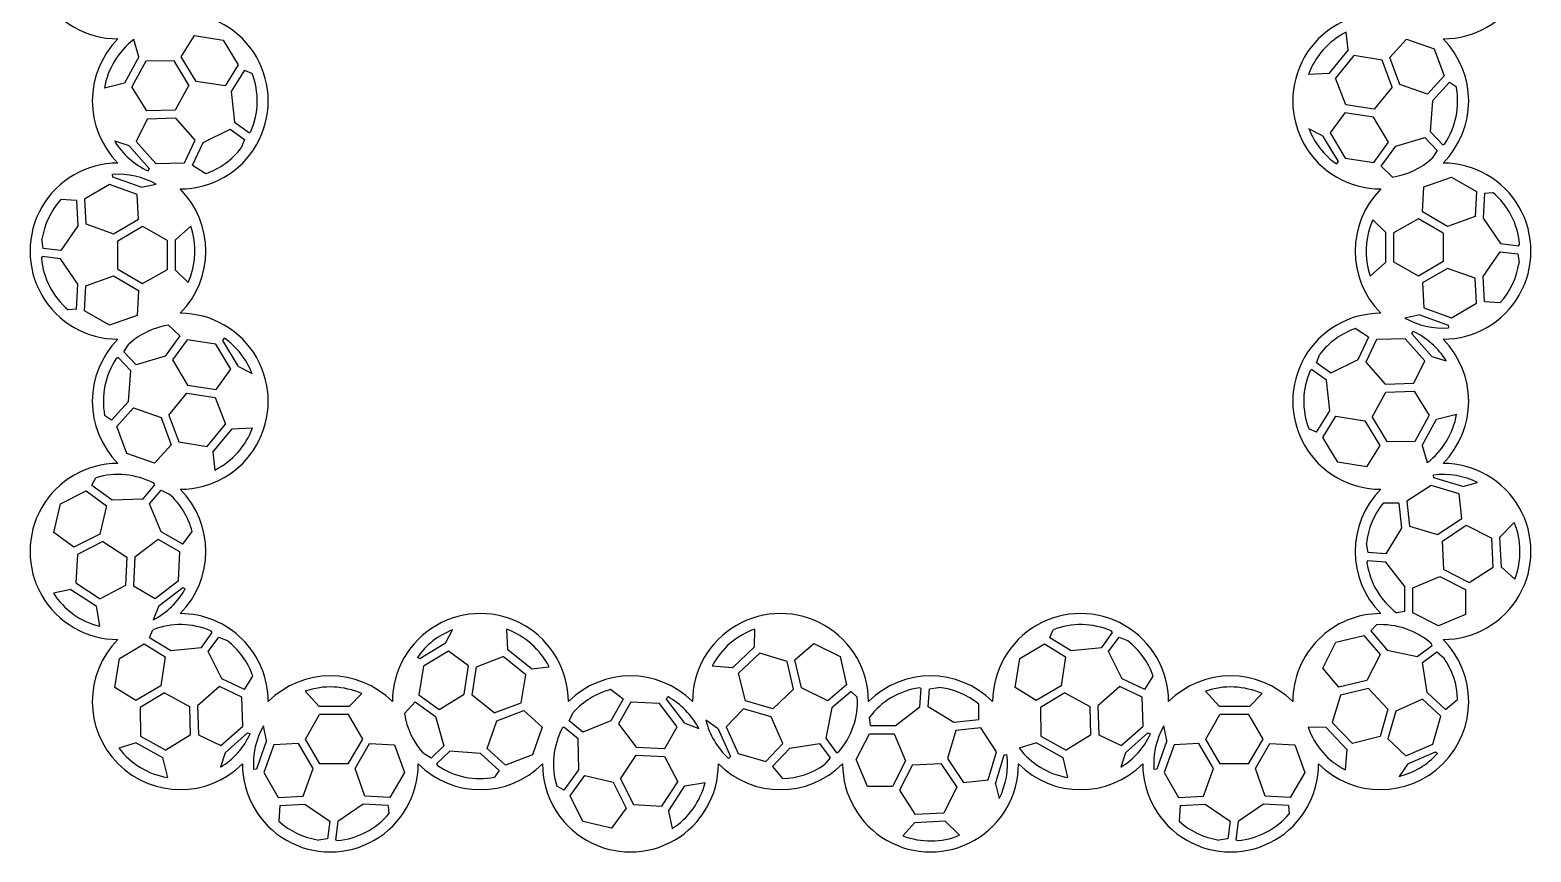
# Model space of a CAD drawing. Extents: x 500 to 1061, y -54 to 210.
# Drawn here: x 500.2 to 758.4, y -52.1 to 89.2 of the extents above; entities that cross this region are included whole.
import ezdxf

# ---------------------------------------------------------------- set-up
doc = ezdxf.new("R2010")
doc.units = 0
doc.layers.get('0').update_dxf_attribs({"linetype": 'CONTINUOUS'})

msp = doc.modelspace()

# ---------------------------------------------------------------- linework, layer by layer
at = {"linetype": 'CONTINUOUS'}
for p, q in [((526.197133, 84.58504), (528.453943, 88.22213)), ((528.453943, 88.22213), (533.429372, 87.440593)), ((726.910569, 85.734402), (726.566156, 88.782252)), ((518.913813, 84.57836), (518.026099, 87.51434)), ((533.429372, 87.440593), (535.979507, 83.182728)), ((726.910569, 85.734402), (723.627305, 81.695785)), ((734.075992, 84.429213), (736.950954, 87.600366)), ((736.950954, 87.600366), (741.704264, 85.935511)), ((741.704264, 85.935511), (743.445836, 81.287982)), ((518.913813, 84.57836), (516.411612, 80.014454)), ((520.082885, 83.808957), (517.681064, 79.42814)), ((524.988784, 83.887599), (520.082885, 83.808957)), ((527.512737, 79.673449), (524.988784, 83.887599)), ((528.747268, 80.327175), (526.197133, 84.58504)), ((535.979507, 83.182728), (533.722697, 79.545638)), ((727.921952, 84.767026), (724.770401, 80.890424)), ((732.76179, 83.960807), (727.921952, 84.767026)), ((734.485482, 79.360993), (732.76179, 83.960807)), ((735.817565, 79.781684), (734.075992, 84.429213)), ((533.722697, 79.545638), (528.747268, 80.327175)), ((537.067453, 82.290245), (534.78985, 78.619644)), ((537.067453, 82.290245), (538.385182, 81.699135)), ((723.627305, 81.695785), (720.100085, 81.507653)), ((726.547716, 76.317113), (724.770401, 80.890424)), ((743.445836, 81.287982), (740.570875, 78.11683)), ((744.355252, 80.214149), (741.453801, 77.013779)), ((744.355252, 80.214149), (745.544971, 79.395376)), ((516.411612, 80.014454), (512.975954, 79.194129)), ((520.25299, 75.249716), (517.681064, 79.42814)), ((527.512737, 79.673449), (525.163211, 75.388016)), ((534.78985, 78.619644), (535.337514, 73.342384)), ((734.485482, 79.360993), (731.402551, 75.568798)), ((740.570875, 78.11683), (735.817565, 79.781684)), ((525.163211, 75.388016), (520.25299, 75.249716)), ((726.357476, 74.934962), (723.840049, 71.473145)), ((731.262672, 74.178885), (726.357476, 74.934962)), ((731.402551, 75.568798), (726.547716, 76.317113)), ((741.453801, 77.013779), (741.04205, 71.724179)), ((520.314792, 73.855904), (518.462021, 69.997296)), ((525.275949, 73.995638), (520.314792, 73.855904)), ((528.610477, 70.22117), (525.275949, 73.995638)), ((535.337514, 73.342384), (537.907867, 71.490207)), ((733.862873, 69.865575), (731.262672, 74.178885)), ((517.240636, 69.272831), (514.747352, 70.035812)), ((518.462021, 69.997296), (521.796549, 66.222828)), ((526.757706, 66.362562), (528.610477, 70.22117)), ((528.099009, 65.933173), (529.965056, 69.819428)), ((529.965056, 69.819428), (534.610846, 72.146566)), ((534.610846, 72.146566), (537.09278, 70.358104)), ((537.09278, 70.358104), (536.512673, 68.894027)), ((537.907867, 71.490207), (538.17232, 71.713056)), ((722.508157, 70.980504), (720.193062, 72.18006)), ((722.508157, 70.980504), (725.187659, 66.535648)), ((723.840049, 71.473145), (726.44025, 67.159835)), ((731.345446, 66.403757), (733.862873, 69.865575)), ((735.122946, 69.226437), (740.111894, 70.678792)), ((740.111894, 70.678792), (742.231132, 68.472568)), ((741.04205, 71.724179), (743.236787, 69.439358)), ((517.240636, 69.272831), (520.67686, 65.38325)), ((726.44025, 67.159835), (731.345446, 66.403757)), ((732.587481, 65.739815), (735.122946, 69.226437)), ((742.231132, 68.472568), (741.396824, 67.136913)), ((743.236787, 69.439358), (743.537051, 69.610933)), ((520.67686, 65.38325), (520.491164, 64.942702)), ((521.796549, 66.222828), (526.757706, 66.362562)), ((528.099009, 65.933173), (530.391864, 64.472635)), ((725.187659, 66.535648), (724.925655, 66.135749)), ((732.587481, 65.739815), (734.579792, 63.890207)), ((513.847178, 62.60716), (509.564115, 60.099576)), ((518.585653, 60.900541), (513.847178, 62.60716)), ((514.425365, 63.881638), (514.376403, 64.357209)), ((519.308353, 62.122971), (514.425365, 63.881638)), ((519.308353, 62.122971), (521.861413, 62.65258)), ((739.740831, 57.916715), (739.97122, 62.190885)), ((739.97122, 62.190885), (744.709695, 63.897504)), ((744.709695, 63.897504), (748.992758, 61.38992)), ((508.181553, 59.831264), (505.468893, 60.009671)), ((508.181553, 59.831264), (508.413594, 55.526468)), ((509.564115, 60.099576), (509.794505, 55.825406)), ((518.816042, 56.62637), (518.585653, 60.900541)), ((748.992758, 61.38992), (748.762368, 57.11575)), ((750.375792, 61.130363), (750.143279, 56.816812)), ((750.375792, 61.130363), (751.815429, 61.245536)), ((744.023893, 55.409131), (739.740831, 57.916715)), ((748.762368, 57.11575), (744.023893, 55.409131)), ((750.143279, 56.816812), (753.160525, 52.452682)), ((508.413594, 55.526468), (505.458648, 51.252449)), ((509.794505, 55.825406), (514.53298, 54.118787)), ((514.53298, 54.118787), (518.816042, 56.62637)), ((515.301215, 52.952064), (519.540304, 55.433903)), ((519.540304, 55.433903), (523.804283, 53.006454)), ((525.199283, 53.102623), (527.817505, 55.473611)), ((733.35759, 54.40943), (731.167729, 56.557108)), ((733.35759, 54.40943), (733.35759, 49.204601)), ((739.016569, 56.724248), (734.75259, 54.296799)), ((734.75259, 54.296799), (734.75259, 49.300769)), ((743.255658, 54.242409), (739.016569, 56.724248)), ((743.255658, 54.242409), (743.255658, 49.355159)), ((502.422544, 51.6275), (502.227368, 53.190174)), ((515.301215, 48.064815), (515.301215, 52.952064)), ((523.804283, 48.010425), (523.804283, 53.006454)), ((525.199283, 47.897794), (525.199283, 53.102623)), ((753.160525, 52.452682), (756.304792, 52.06427)), ((756.304792, 52.06427), (756.429546, 52.386811)), ((502.252081, 50.242954), (502.127327, 49.920412)), ((505.396348, 49.854542), (502.252081, 50.242954)), ((505.458648, 51.252449), (502.422544, 51.6275)), ((508.413594, 45.490411), (505.396348, 49.854542)), ((733.35759, 49.204601), (730.739368, 46.833612)), ((739.016569, 46.87332), (734.75259, 49.300769)), ((743.255658, 49.355159), (739.016569, 46.87332)), ((750.143279, 46.780756), (753.098225, 51.054775)), ((753.098225, 51.054775), (756.134329, 50.679724)), ((756.134329, 50.679724), (756.329505, 49.117049)), ((509.794505, 45.191474), (514.53298, 46.898093)), ((514.53298, 46.898093), (518.816042, 44.390509)), ((515.301215, 48.064815), (519.540304, 45.582976)), ((519.540304, 45.582976), (523.804283, 48.010425)), ((525.199283, 47.897794), (527.389144, 45.750116)), ((744.023893, 48.188437), (739.740831, 45.680853)), ((748.762368, 46.481818), (744.023893, 48.188437)), ((748.992758, 42.207648), (748.762368, 46.481818)), ((750.37532, 42.47596), (750.143279, 46.780756)), ((508.181081, 41.17686), (508.413594, 45.490411)), ((509.564115, 40.917303), (509.794505, 45.191474)), ((518.816042, 44.390509), (518.585653, 40.116338)), ((739.740831, 45.680853), (739.97122, 41.406683)), ((739.97122, 41.406683), (744.709695, 39.700064)), ((744.709695, 39.700064), (748.992758, 42.207648)), ((750.37532, 42.47596), (753.08798, 42.297553)), ((508.181081, 41.17686), (506.741444, 41.061688)), ((513.847178, 38.409719), (509.564115, 40.917303)), ((518.585653, 40.116338), (513.847178, 38.409719)), ((739.24852, 40.184252), (736.69546, 39.654644)), ((739.24852, 40.184252), (744.131508, 38.425585)), ((525.969392, 36.567409), (523.433927, 33.080787)), ((525.969392, 36.567409), (523.977081, 38.417017)), ((533.369214, 35.771576), (533.631218, 36.171475)), ((730.457864, 36.374051), (728.165009, 37.834589)), ((730.457864, 36.374051), (728.591817, 32.487795)), ((737.880013, 36.923974), (738.065709, 37.364522)), ((741.316237, 33.034393), (737.880013, 36.923974)), ((744.131508, 38.425585), (744.18047, 37.950014)), ((516.325741, 33.834656), (517.160049, 35.170311)), ((518.444979, 31.628432), (516.325741, 33.834656)), ((527.211427, 35.903466), (524.694, 32.441649)), ((532.116623, 35.147389), (527.211427, 35.903466)), ((534.716824, 30.834079), (532.116623, 35.147389)), ((536.048716, 31.32672), (533.369214, 35.771576)), ((731.799167, 35.944662), (729.946396, 32.086054)), ((736.760324, 36.084396), (731.799167, 35.944662)), ((740.094852, 32.309928), (736.760324, 36.084396)), ((515.320086, 32.867866), (515.019822, 32.69629)), ((517.514822, 30.583044), (515.320086, 32.867866)), ((523.433927, 33.080787), (518.444979, 31.628432)), ((524.694, 32.441649), (527.294201, 28.128339)), ((536.048716, 31.32672), (538.363811, 30.127163)), ((721.464093, 31.94912), (722.0442, 33.413196)), ((723.946027, 30.160657), (721.464093, 31.94912)), ((728.591817, 32.487795), (723.946027, 30.160657)), ((729.946396, 32.086054), (733.280924, 28.311585)), ((738.242081, 28.45132), (740.094852, 32.309928)), ((741.316237, 33.034393), (743.809521, 32.271411)), ((517.103072, 25.293445), (517.514822, 30.583044)), ((532.199397, 27.372261), (534.716824, 30.834079)), ((720.649006, 30.817016), (720.384553, 30.594167)), ((723.219359, 28.964839), (720.649006, 30.817016)), ((723.767023, 23.68758), (723.219359, 28.964839)), ((733.280924, 28.311585), (738.242081, 28.45132)), ((524.071391, 22.946231), (527.154322, 26.738425)), ((527.154322, 26.738425), (532.009157, 25.99011)), ((527.294201, 28.128339), (532.199397, 27.372261)), ((532.009157, 25.99011), (533.786472, 21.416799)), ((731.044136, 22.633775), (733.393662, 26.919208)), ((733.393662, 26.919208), (738.303883, 27.057507)), ((738.303883, 27.057507), (740.875809, 22.879084)), ((514.201621, 22.093074), (517.103072, 25.293445)), ((515.111037, 21.019241), (517.985998, 24.190394)), ((517.985998, 24.190394), (522.739308, 22.525539)), ((721.48942, 20.016979), (723.767023, 23.68758)), ((514.201621, 22.093074), (513.011902, 22.911847)), ((516.852609, 16.371712), (515.111037, 21.019241)), ((522.739308, 22.525539), (524.480881, 17.87801)), ((524.071391, 22.946231), (525.795083, 18.346417)), ((530.634921, 17.540198), (533.786472, 21.416799)), ((534.929568, 20.611439), (538.456788, 20.799571)), ((722.577366, 19.124496), (724.834176, 22.761586)), ((724.834176, 22.761586), (729.809605, 21.980049)), ((729.809605, 21.980049), (732.35974, 17.722184)), ((731.044136, 22.633775), (733.568089, 18.419624)), ((738.473988, 18.498266), (740.875809, 22.879084)), ((739.64306, 17.728864), (742.145261, 22.29277)), ((742.145261, 22.29277), (745.580919, 23.113094)), ((525.795083, 18.346417), (530.634921, 17.540198)), ((531.646304, 16.572822), (534.929568, 20.611439)), ((721.48942, 20.016979), (720.171691, 20.608089)), ((725.127501, 14.866631), (722.577366, 19.124496)), ((733.568089, 18.419624), (738.473988, 18.498266)), ((521.605919, 14.706858), (516.852609, 16.371712)), ((524.480881, 17.87801), (521.605919, 14.706858)), ((531.646304, 16.572822), (531.990717, 13.524971)), ((732.35974, 17.722184), (730.10293, 14.085094)), ((739.64306, 17.728864), (740.530774, 14.792884)), ((730.10293, 14.085094), (725.127501, 14.866631)), ((510.823032, 10.936847), (511.510932, 12.206735)), ((510.823032, 10.936847), (514.313226, 8.391394)), ((519.616653, 8.543287), (521.655674, 10.968091)), ((521.655674, 10.968091), (521.453204, 11.248452)), ((741.187097, 10.886334), (737.042929, 8.155313)), ((746.009348, 9.433207), (741.187097, 10.886334)), ((741.696937, 12.18966), (741.622842, 12.661969)), ((746.666256, 10.692216), (741.696937, 12.18966)), ((746.666256, 10.692216), (749.187665, 11.356368)), ((505.415291, 7.693692), (509.851767, 9.918615)), ((509.851767, 9.918615), (513.310098, 7.3964)), ((514.313226, 8.391394), (519.616653, 8.543287)), ((520.754843, 7.729316), (522.723722, 10.070706)), ((522.723722, 10.070706), (524.14037, 9.382846)), ((735.676527, 7.814115), (732.958225, 7.848527)), ((735.676527, 7.814115), (736.136355, 3.527663)), ((737.042929, 8.155313), (737.499485, 3.899356)), ((746.465904, 5.17725), (746.009348, 9.433207)), ((504.264246, 2.790552), (505.415291, 7.693692)), ((513.310098, 7.3964), (512.159052, 2.49326)), ((522.728412, 2.922657), (520.754843, 7.729316)), ((742.321737, 2.446228), (746.465904, 5.17725)), ((507.722576, 0.268337), (504.264246, 2.790552)), ((526.464404, 0.771501), (522.728412, 2.922657)), ((526.464404, 0.771501), (528.09215, 2.948838)), ((736.136355, 3.527663), (733.412043, -0.896935)), ((737.499485, 3.899356), (742.321737, 2.446228)), ((743.150717, 1.321854), (747.252337, 4.024837)), ((747.252337, 4.024837), (751.638957, 1.826748)), ((753.026901, 1.996703), (755.515805, 4.503101)), ((512.159052, 2.49326), (507.722576, 0.268337)), ((512.718725, 1.213341), (508.327797, -0.988739)), ((512.718725, 1.213341), (516.81666, -1.449764)), ((522.226599, 1.601876), (518.21357, -1.441361)), ((525.936012, -0.533977), (522.226599, 1.601876)), ((730.36033, -0.683295), (730.082621, 0.866842)), ((743.409694, -3.558529), (743.150717, 1.321854)), ((751.903698, -3.162262), (751.638957, 1.826748)), ((753.302706, -3.200814), (753.026901, 1.996703)), ((508.327797, -0.988739), (508.039722, -5.886803)), ((516.81666, -1.449764), (516.587753, -6.356597)), ((518.21357, -1.441361), (517.982288, -6.399093)), ((525.70473, -5.491709), (525.936012, -0.533977)), ((730.263474, -2.074928), (730.155987, -2.403627)), ((733.423905, -2.296179), (730.263474, -2.074928)), ((733.412043, -0.896935), (730.36033, -0.683295)), ((736.668169, -6.494293), (733.423905, -2.296179)), ((738.062981, -6.719636), (742.704364, -4.764321)), ((742.704364, -4.764321), (747.114287, -7.041421)), ((743.409694, -3.558529), (747.774341, -5.81225)), ((747.774341, -5.81225), (751.903698, -3.162262)), ((753.302706, -3.200814), (755.603297, -5.229433)), ((507.185133, -6.99513), (504.19104, -7.661029)), ((507.185133, -6.99513), (511.549357, -9.831288)), ((508.039722, -5.886803), (512.228868, -8.609184)), ((516.587753, -6.356597), (512.228868, -8.609184)), ((517.982288, -6.399093), (521.691701, -8.534946)), ((521.691701, -8.534946), (525.70473, -5.491709)), ((522.322897, -9.80704), (526.458314, -6.670991)), ((526.458314, -6.670991), (526.883758, -6.889079)), ((736.66456, -10.814105), (736.668169, -6.494293)), ((738.059405, -11.000009), (738.062981, -6.719636)), ((747.114287, -7.041421), (747.11071, -11.321795)), ((511.549357, -9.831288), (512.110727, -13.318628)), ((522.322897, -9.80704), (521.375786, -12.236357)), ((736.66456, -10.814105), (735.233048, -11.005402)), ((742.469327, -13.277109), (738.059405, -11.000009)), ((747.11071, -11.321795), (742.469327, -13.277109)), ((520.700662, -15.243658), (521.291772, -13.925929)), ((520.700662, -15.243658), (524.371262, -17.521261)), ((529.648522, -16.973597), (531.500699, -14.403243)), ((530.84434, -17.700264), (532.632802, -15.218331)), ((531.500699, -14.403243), (531.27785, -14.138791)), ((532.632802, -15.218331), (534.096879, -15.798438)), ((571.664187, -16.262395), (572.863743, -13.947299)), ((582.379468, -17.381543), (582.191335, -13.854323)), ((624.82003, -16.874813), (624.867231, -13.807928)), ((675.582946, -15.243658), (676.174056, -13.925929)), ((675.582946, -15.243658), (679.253546, -17.521261)), ((684.530806, -16.973597), (686.382983, -14.403243)), ((685.726624, -17.700264), (687.515086, -15.218331)), ((686.382983, -14.403243), (686.160134, -14.138791)), ((687.515086, -15.218331), (688.979163, -15.798438)), ((724.808278, -16.047451), (729.640002, -14.912972)), ((729.640002, -14.912972), (732.4185, -18.168977)), ((730.821073, -14.147971), (731.784924, -13.072419)), ((730.821073, -14.147971), (733.62517, -17.433975)), ((515.550314, -18.881739), (519.808179, -16.331604)), ((519.808179, -16.331604), (523.445268, -18.588414)), ((524.371262, -17.521261), (529.648522, -16.973597)), ((533.171478, -22.346055), (530.84434, -17.700264)), ((571.664187, -16.262395), (567.219331, -18.941896)), ((572.156828, -17.594287), (567.843518, -20.194488)), ((575.618645, -20.111713), (572.156828, -17.594287)), ((586.418085, -20.664807), (582.379468, -17.381543)), ((624.82003, -16.874813), (621.0484, -20.461602)), ((625.699745, -17.963304), (622.07942, -21.406203)), ((630.397196, -19.380333), (625.699745, -17.963304)), ((631.760414, -19.083401), (635.016419, -16.304903)), ((635.016419, -16.304903), (639.518516, -18.562516)), ((670.432598, -18.881739), (674.690462, -16.331604)), ((674.690462, -16.331604), (678.327552, -18.588414)), ((679.253546, -17.521261), (684.530806, -16.973597)), ((688.053762, -22.346055), (685.726624, -17.700264)), ((722.550666, -20.549548), (724.808278, -16.047451)), ((733.62517, -17.433975), (738.819029, -18.517134)), ((738.819029, -18.517134), (741.365158, -16.631793)), ((739.73722, -19.573047), (742.195761, -17.752562)), ((741.365158, -16.631793), (741.233287, -16.312095)), ((742.195761, -17.752562), (743.414076, -18.750438)), ((514.768777, -23.857167), (515.550314, -18.881739)), ((523.445268, -18.588414), (522.663731, -23.563842)), ((567.219331, -18.941896), (566.819431, -18.679893)), ((567.843518, -20.194488), (567.08744, -25.099684)), ((574.862568, -25.016909), (575.618645, -20.111713)), ((576.252481, -25.156789), (577.000796, -20.301954)), ((577.000796, -20.301954), (581.574107, -18.524639)), ((585.450708, -21.676189), (581.574107, -18.524639)), ((586.418085, -20.664807), (589.465935, -20.320393)), ((621.0484, -20.461602), (617.525998, -20.198245)), ((631.520027, -24.162452), (630.397196, -19.380333)), ((632.894893, -23.915125), (631.760414, -19.083401)), ((639.518516, -18.562516), (640.652994, -23.39424)), ((669.65106, -23.857167), (670.432598, -18.881739)), ((678.327552, -18.588414), (677.546015, -23.563842)), ((725.329163, -23.805552), (722.550666, -20.549548)), ((732.4185, -18.168977), (730.160888, -22.671074)), ((740.54129, -24.706507), (739.73722, -19.573047)), ((537.057734, -24.212101), (533.171478, -22.346055)), ((537.057734, -24.212101), (538.518272, -21.919247)), ((584.64449, -26.516028), (585.450708, -21.676189)), ((623.258817, -26.168876), (622.07942, -21.406203)), ((691.940017, -24.212101), (688.053762, -22.346055)), ((691.940017, -24.212101), (693.400556, -21.919247)), ((730.160888, -22.671074), (725.329163, -23.805552)), ((518.405866, -26.113977), (514.768777, -23.857167)), ((522.663731, -23.563842), (518.405866, -26.113977)), ((523.317457, -24.798374), (519.103307, -27.322327)), ((523.317457, -24.798374), (527.60289, -27.147899)), ((532.769737, -23.700634), (528.995268, -27.035162)), ((536.628344, -25.553405), (532.769737, -23.700634)), ((536.768079, -30.514561), (536.628344, -25.553405)), ((549.888283, -27.111828), (547.517295, -24.493605)), ((555.093113, -27.111828), (557.240791, -24.921967)), ((567.08744, -25.099684), (570.549257, -27.61711)), ((570.549257, -27.61711), (574.862568, -25.016909)), ((580.044676, -28.23972), (576.252481, -25.156789)), ((602.219406, -25.846707), (600.042069, -24.218961)), ((609.661898, -25.852796), (609.879986, -25.427352)), ((631.520027, -24.162452), (627.978529, -27.530388)), ((637.39699, -26.172738), (632.894893, -23.915125)), ((640.652994, -23.39424), (637.39699, -26.172738)), ((641.417995, -24.57531), (638.131991, -27.379408)), ((641.417995, -24.57531), (642.493547, -25.539162)), ((653.491038, -24.017712), (653.162339, -23.910225)), ((653.269787, -27.178143), (653.491038, -24.017712)), ((654.669032, -27.16628), (654.882672, -24.114568)), ((654.882672, -24.114568), (656.432808, -23.836859)), ((673.28815, -26.113977), (669.65106, -23.857167)), ((677.546015, -23.563842), (673.28815, -26.113977)), ((678.199741, -24.798374), (673.985591, -27.322327)), ((678.199741, -24.798374), (682.485174, -27.147899)), ((687.652021, -23.700634), (683.877552, -27.035162)), ((691.510628, -25.553405), (687.652021, -23.700634)), ((691.650363, -30.514561), (691.510628, -25.553405)), ((704.770567, -27.111828), (702.399579, -24.493605)), ((709.975397, -27.111828), (712.123075, -24.921967)), ((725.626096, -25.16877), (724.209066, -29.866222)), ((730.408214, -24.045939), (725.626096, -25.16877)), ((730.408214, -24.045939), (733.77615, -27.587437)), ((743.675988, -27.66603), (740.54129, -24.706507)), ((519.103307, -27.322327), (519.181949, -32.228226)), ((527.60289, -27.147899), (527.74119, -32.058121)), ((528.995268, -27.035162), (529.135003, -31.996319)), ((555.093113, -27.111828), (549.888283, -27.111828)), ((566.423498, -26.341719), (564.573889, -28.33403)), ((566.423498, -26.341719), (569.91012, -28.877183)), ((580.044676, -28.23972), (584.64449, -26.516028)), ((580.465367, -29.571803), (585.112896, -27.83023)), ((585.112896, -27.83023), (588.284049, -30.705192)), ((592.9202, -29.587389), (593.608061, -28.17074)), ((602.219406, -25.846707), (600.068249, -29.582699)), ((603.524883, -26.375099), (601.38903, -30.084512)), ((608.482616, -26.606381), (603.524883, -26.375099)), ((611.525852, -30.61941), (608.482616, -26.606381)), ((612.797946, -29.988214), (609.661898, -25.852796)), ((622.893815, -27.515467), (619.955347, -30.627863)), ((627.662487, -28.891102), (622.893815, -27.515467)), ((627.978529, -27.530388), (623.258817, -26.168876)), ((638.131991, -27.379408), (637.048833, -32.573267)), ((649.071674, -30.422406), (653.269787, -27.178143)), ((659.09363, -29.890592), (654.669032, -27.16628)), ((663.380082, -29.430765), (663.414493, -26.712463)), ((673.985591, -27.322327), (674.064233, -32.228226)), ((682.485174, -27.147899), (682.623474, -32.058121)), ((683.877552, -27.035162), (684.017287, -31.996319)), ((709.975397, -27.111828), (704.770567, -27.111828)), ((733.77615, -27.587437), (732.414638, -32.30715)), ((735.136864, -27.90348), (733.761229, -32.672151)), ((739.746632, -25.874753), (735.136864, -27.90348)), ((742.859029, -28.813222), (739.746632, -25.874753)), ((743.675988, -27.66603), (745.764636, -25.925943)), ((532.99361, -33.84909), (536.768079, -30.514561)), ((540.867935, -33.002758), (540.338327, -30.449697)), ((547.557003, -32.770807), (549.984452, -28.506828)), ((554.980481, -28.506828), (549.984452, -28.506828)), ((557.40793, -32.770807), (554.980481, -28.506828)), ((569.91012, -28.877183), (571.362475, -33.866132)), ((578.800513, -34.325112), (580.465367, -29.571803)), ((588.284049, -30.705192), (586.619194, -35.458501)), ((592.022816, -30.655437), (591.742455, -30.857907)), ((594.447619, -32.694458), (592.022816, -30.655437)), ((595.26159, -31.556267), (592.9202, -29.587389)), ((600.068249, -29.582699), (595.26159, -31.556267)), ((601.38903, -30.084512), (604.432267, -34.097541)), ((609.389999, -34.328823), (611.525852, -30.61941)), ((612.797946, -29.988214), (615.227264, -30.935325)), ((618.571492, -30.946576), (616.428333, -29.461493)), ((618.571492, -30.946576), (620.662091, -35.696931)), ((619.955347, -30.627863), (621.984074, -35.237631)), ((629.691214, -33.50087), (627.662487, -28.891102)), ((644.751862, -30.418797), (644.560565, -28.987286)), ((644.751862, -30.418797), (649.071674, -30.422406)), ((663.380082, -29.430765), (659.09363, -29.890592)), ((663.721279, -30.797167), (659.465322, -31.253723)), ((666.452301, -34.941334), (663.721279, -30.797167)), ((687.875894, -33.84909), (691.650363, -30.514561)), ((695.750219, -33.002758), (695.22061, -30.449697)), ((702.439287, -32.770807), (704.866736, -28.506828)), ((709.862765, -28.506828), (704.866736, -28.506828)), ((712.290214, -32.770807), (709.862765, -28.506828)), ((723.120575, -30.745937), (720.05369, -30.698736)), ((723.120575, -30.745937), (726.707365, -34.517567)), ((724.209066, -29.866222), (727.651966, -33.486546)), ((741.483393, -33.581893), (742.859029, -28.813222)), ((518.412546, -33.397298), (515.476567, -34.285011)), ((518.412546, -33.397298), (522.976453, -35.899499)), ((519.181949, -32.228226), (523.562767, -34.630047)), ((527.74119, -32.058121), (523.562767, -34.630047)), ((529.135003, -31.996319), (532.99361, -33.84909)), ((533.718075, -35.070475), (537.607656, -31.634251)), ((537.607656, -31.634251), (538.048204, -31.819947)), ((540.867935, -33.002758), (539.109268, -37.885745)), ((546.364536, -33.495068), (542.090365, -33.725458)), ((548.87212, -37.778131), (546.364536, -33.495068)), ((550.038842, -37.009896), (547.557003, -32.770807)), ((554.926091, -37.009896), (557.40793, -32.770807)), ((556.092814, -37.778131), (558.600397, -33.495068)), ((558.600397, -33.495068), (562.874568, -33.725458)), ((594.599512, -37.997884), (594.447619, -32.694458)), ((626.752745, -36.613267), (629.691214, -33.50087)), ((630.85946, -34.295528), (635.99292, -33.491458)), ((635.99292, -33.491458), (637.813405, -35.949999)), ((637.048833, -32.573267), (638.934174, -35.119395)), ((642.288857, -36.223565), (644.565957, -31.813643)), ((644.565957, -31.813643), (648.846331, -31.817219)), ((648.846331, -31.817219), (650.801646, -36.458602)), ((659.465322, -31.253723), (658.012195, -36.075975)), ((673.29483, -33.397298), (670.358851, -34.285011)), ((673.29483, -33.397298), (677.858736, -35.899499)), ((674.064233, -32.228226), (678.445051, -34.630047)), ((682.623474, -32.058121), (678.445051, -34.630047)), ((684.017287, -31.996319), (687.875894, -33.84909)), ((688.600359, -35.070475), (692.48994, -31.634251)), ((692.48994, -31.634251), (692.930488, -31.819947)), ((695.750219, -33.002758), (693.991552, -37.885745)), ((701.24682, -33.495068), (696.972649, -33.725458)), ((703.754404, -37.778131), (701.24682, -33.495068)), ((704.921126, -37.009896), (702.439287, -32.770807)), ((709.808375, -37.009896), (712.290214, -32.770807)), ((710.975098, -37.778131), (713.482681, -33.495068)), ((713.482681, -33.495068), (717.756852, -33.725458)), ((732.414638, -32.30715), (727.651966, -33.486546)), ((733.761229, -32.672151), (736.873626, -35.61062)), ((522.976453, -35.899499), (523.796777, -39.335156)), ((533.718075, -35.070475), (532.955094, -37.563759)), ((542.090365, -33.725458), (540.383746, -38.463933)), ((562.874568, -33.725458), (564.581187, -38.463933)), ((569.156251, -35.985369), (567.820595, -35.151061)), ((571.362475, -33.866132), (569.156251, -35.985369)), ((572.407862, -34.796288), (570.12304, -36.991025)), ((577.697462, -35.208039), (572.407862, -34.796288)), ((580.897832, -38.109489), (577.697462, -35.208039)), ((581.971665, -37.200074), (578.800513, -34.325112)), ((586.619194, -35.458501), (581.971665, -37.200074)), ((601.777565, -39.592385), (604.440671, -35.49445)), ((604.432267, -34.097541), (609.389999, -34.328823)), ((604.440671, -35.49445), (609.347503, -35.723358)), ((609.347503, -35.723358), (611.60009, -40.082242)), ((620.662091, -35.696931), (620.351214, -36.06014)), ((621.984074, -35.237631), (626.752745, -36.613267)), ((627.899936, -37.430226), (630.85946, -34.295528)), ((637.813405, -35.949999), (636.815529, -37.168313)), ((638.934174, -35.119395), (639.253871, -34.987525)), ((658.012195, -36.075975), (660.743216, -40.220142)), ((664.999173, -39.763586), (666.452301, -34.941334)), ((666.258182, -40.420493), (667.755627, -35.451174)), ((667.755627, -35.451174), (668.227935, -35.37708)), ((677.858736, -35.899499), (678.679061, -39.335156)), ((688.600359, -35.070475), (687.837378, -37.563759)), ((696.972649, -33.725458), (695.26603, -38.463933)), ((717.756852, -33.725458), (719.463471, -38.463933)), ((726.707365, -34.517567), (726.444008, -38.039969)), ((736.873626, -35.61062), (741.483393, -33.581893)), ((737.192338, -36.994475), (741.942693, -34.903876)), ((741.942693, -34.903876), (742.305902, -35.214753)), ((539.109268, -37.885745), (538.633697, -37.934708)), ((540.383746, -38.463933), (542.89133, -42.746995)), ((547.165501, -42.516606), (548.87212, -37.778131)), ((554.926091, -37.009896), (550.038842, -37.009896)), ((557.799433, -42.516606), (556.092814, -37.778131)), ((564.581187, -38.463933), (562.073603, -42.746995)), ((570.12304, -36.991025), (570.294616, -37.291288)), ((580.897832, -38.109489), (580.079059, -39.299209)), ((592.054059, -41.488078), (594.599512, -37.997884)), ((627.899936, -37.430226), (629.640023, -39.518874)), ((644.244172, -40.864948), (642.288857, -36.223565)), ((650.801646, -36.458602), (648.524546, -40.868524)), ((652.007438, -37.163932), (649.753717, -41.528579)), ((652.007438, -37.163932), (656.887821, -36.904955)), ((656.887821, -36.904955), (659.590804, -41.006575)), ((693.991552, -37.885745), (693.515981, -37.934708)), ((695.26603, -38.463933), (697.773614, -42.746995)), ((702.047785, -42.516606), (703.754404, -37.778131)), ((709.808375, -37.009896), (704.921126, -37.009896)), ((712.681716, -42.516606), (710.975098, -37.778131)), ((719.463471, -38.463933), (716.955887, -42.746995)), ((737.192338, -36.994475), (735.707255, -39.137634)), ((592.054059, -41.488078), (590.784171, -40.800178)), ((593.072292, -42.459343), (595.594506, -39.001013)), ((595.594506, -39.001013), (600.497646, -40.152059)), ((600.497646, -40.152059), (602.722569, -44.588535)), ((601.777565, -39.592385), (603.979645, -43.983313)), ((608.87771, -44.271389), (611.60009, -40.082242)), ((609.986036, -45.125978), (612.822194, -40.761753)), ((612.822194, -40.761753), (616.309534, -40.200384)), ((648.524546, -40.868524), (644.244172, -40.864948)), ((659.590804, -41.006575), (657.392715, -45.393194)), ((660.743216, -40.220142), (664.999173, -39.763586)), ((666.258182, -40.420493), (666.922334, -42.941903)), ((542.89133, -42.746995), (547.165501, -42.516606)), ((562.073603, -42.746995), (557.799433, -42.516606)), ((595.297214, -46.895819), (593.072292, -42.459343)), ((649.753717, -41.528579), (652.403705, -45.657936)), ((697.773614, -42.746995), (702.047785, -42.516606)), ((716.955887, -42.746995), (712.681716, -42.516606)), ((543.159642, -44.129558), (542.981236, -46.842218)), ((543.159642, -44.129558), (547.464438, -43.897517)), ((547.464438, -43.897517), (551.738457, -46.852462)), ((557.500495, -43.897517), (553.136365, -46.914763)), ((561.814046, -44.13003), (557.500495, -43.897517)), ((561.814046, -44.13003), (561.929218, -45.569667)), ((602.722569, -44.588535), (600.200355, -48.046865)), ((603.979645, -43.983313), (608.87771, -44.271389)), ((609.986036, -45.125978), (610.651935, -48.12007)), ((652.403705, -45.657936), (657.392715, -45.393194)), ((698.041926, -44.129558), (697.863519, -46.842218)), ((698.041926, -44.129558), (702.346722, -43.897517)), ((702.346722, -43.897517), (706.620741, -46.852462)), ((712.382779, -43.897517), (708.018649, -46.914763)), ((716.69633, -44.13003), (712.382779, -43.897517)), ((716.69633, -44.13003), (716.811502, -45.569667)), ((551.738457, -46.852462), (551.363407, -49.888567)), ((553.136365, -46.914763), (552.747953, -50.05903)), ((600.200355, -48.046865), (595.297214, -46.895819)), ((652.365153, -47.056944), (650.336534, -49.357535)), ((652.365153, -47.056944), (657.56267, -46.781138)), ((657.56267, -46.781138), (660.069068, -49.270043)), ((706.620741, -46.852462), (706.24569, -49.888567)), ((708.018649, -46.914763), (707.630236, -50.05903)), ((551.363407, -49.888567), (549.800732, -50.083743)), ((552.747953, -50.05903), (553.070494, -50.183784)), ((706.24569, -49.888567), (704.683016, -50.083743)), ((707.630236, -50.05903), (707.952778, -50.183784))]:
    msp.add_line(p, q, dxfattribs=at)
for centre, radius, start, end in [((515.306038, 102.78104), 15.131284, 89.99571, 270.00429), ((743.250835, 102.78104), 15.131284, 269.99571, 90.00429), ((526.023581, 76.967326), 15.131284, 269.99571, 90.00429), ((732.533292, 76.967326), 15.131284, 89.99571, 270.00429), ((732.533292, 76.967326), 13.236284, 116.79609, 159.938947), ((526.023581, 76.967326), 15.131284, 135.090979, 224.909021), ((526.023581, 76.967326), 13.236284, 127.171941, 170.314798), ((732.533292, 76.967326), 15.131284, 315.090979, 44.909021), ((526.023581, 76.967326), 13.236284, 336.611756, 20.945987), ((732.533292, 76.967326), 13.236284, 326.235905, 10.570136), ((526.023581, 76.967326), 13.236284, 211.579101, 245.293285), ((732.533292, 76.967326), 13.236284, 201.20325, 234.917434), ((526.023581, 76.967326), 13.236284, 289.270195, 322.415056), ((732.533292, 76.967326), 13.236284, 278.894344, 312.039205), ((515.306038, 51.153612), 15.131284, 89.99571, 270.00429), ((743.250835, 51.153612), 15.131284, 269.99571, 90.00429), ((515.306038, 51.153612), 13.236284, 60.313237, 94.027421), ((515.306038, 51.153612), 13.236284, 138.004331, 171.149192), ((515.306038, 51.153612), 15.131284, 315.090979, 44.909021), ((743.250835, 51.153612), 15.131284, 135.090979, 224.909021), ((743.250835, 51.153612), 13.236284, 5.345892, 49.680123), ((515.306038, 51.153612), 13.236284, 335.906077, 19.048934), ((743.250835, 51.153612), 13.236284, 155.906077, 199.048934), ((515.306038, 51.153612), 13.236284, 185.345892, 229.680123), ((743.250835, 51.153612), 13.236284, 318.004331, 351.149192), ((526.023581, 25.339898), 15.131284, 269.99571, 90.00429), ((732.533292, 25.339898), 15.131284, 89.99571, 270.00429), ((743.250835, 51.153612), 13.236284, 240.313237, 274.027421), ((526.023581, 25.339898), 13.236284, 98.894344, 132.039205), ((526.023581, 25.339898), 13.236284, 21.20325, 54.917434), ((732.533292, 25.339898), 13.236284, 109.270195, 142.415056), ((732.533292, 25.339898), 13.236284, 31.579101, 65.293285), ((526.023581, 25.339898), 15.131284, 135.090979, 224.909021), ((732.533292, 25.339898), 15.131284, 315.090979, 44.909021), ((526.023581, 25.339898), 13.236284, 146.235905, 190.570136), ((732.533292, 25.339898), 13.236284, 156.611756, 200.945987), ((526.023581, 25.339898), 13.236284, 296.79609, 339.938947), ((732.533292, 25.339898), 13.236284, 307.171941, 350.314798), ((515.306038, -0.473816), 15.131284, 89.99571, 270.00429), ((743.250835, -0.473816), 15.131284, 269.99571, 90.00429), ((515.306038, -0.473816), 13.236284, 62.327451, 106.661683), ((743.250835, -0.473816), 13.236284, 63.350783, 97.064967), ((515.306038, -0.473816), 13.236284, 14.98589, 48.130752), ((515.306038, -0.473816), 15.131284, 315.090979, 44.909021), ((743.250835, -0.473816), 15.131284, 135.090979, 224.909021), ((743.250835, -0.473816), 13.236284, 141.041877, 174.186738), ((743.250835, -0.473816), 13.236284, 338.943623, 22.08648), ((743.250835, -0.473816), 13.236284, 188.383438, 232.717669), ((515.306038, -0.473816), 13.236284, 212.887637, 256.030494), ((515.306038, -0.473816), 13.236284, 297.294797, 331.00898), ((526.023581, -26.28753), 15.131284, 359.99571, 90.00429), ((577.651009, -26.28753), 15.131284, 359.99571, 180.00429), ((629.278436, -26.28753), 15.131284, 359.99571, 180.00429), ((680.905864, -26.28753), 15.131284, 359.99571, 180.00429), ((732.533292, -26.28753), 15.131284, 89.99571, 180.00429), ((526.023581, -26.28753), 13.236284, 66.611756, 110.945987), ((577.651009, -26.28753), 13.236284, 111.20325, 144.917434), ((577.651009, -26.28753), 13.236284, 26.79609, 69.938947), ((629.278436, -26.28753), 13.236284, 109.467138, 152.609995), ((680.905864, -26.28753), 13.236284, 66.611756, 110.945987), ((732.533292, -26.28753), 13.236284, 48.906953, 93.241185), ((526.023581, -26.28753), 15.131284, 135.090979, 314.909021), ((526.023581, -26.28753), 13.236284, 19.270195, 52.415056), ((680.905864, -26.28753), 13.236284, 19.270195, 52.415056), ((732.533292, -26.28753), 15.131284, 225.090979, 44.909021), ((732.533292, -26.28753), 13.236284, 1.565392, 34.710253), ((551.837295, -37.005072), 15.131284, 45.090979, 134.909021), ((603.464723, -37.005072), 15.131284, 45.090979, 134.909021), ((655.09215, -37.005072), 15.131284, 45.090979, 134.909021), ((706.719578, -37.005072), 15.131284, 45.090979, 134.909021), ((551.837295, -37.005072), 13.236284, 65.906077, 109.048934), ((603.464723, -37.005072), 13.236284, 104.98589, 138.130752), ((603.464723, -37.005072), 13.236284, 27.294797, 61.00898), ((629.278436, -26.28753), 13.236284, 318.906953, 3.241185), ((655.09215, -37.005072), 13.236284, 98.383438, 142.717669), ((655.09215, -37.005072), 13.236284, 51.041877, 84.186738), ((706.719578, -37.005072), 13.236284, 65.906077, 109.048934), ((577.651009, -26.28753), 13.236284, 188.894344, 222.039205), ((551.837295, -37.005072), 13.236284, 150.313237, 184.027421), ((603.464723, -37.005072), 13.236284, 152.327451, 196.661683), ((629.278436, -26.28753), 13.236284, 193.874299, 227.588482), ((706.719578, -37.005072), 13.236284, 150.313237, 184.027421), ((732.533292, -26.28753), 13.236284, 199.467138, 242.609995), ((526.023581, -26.28753), 13.236284, 301.579101, 335.293285), ((680.905864, -26.28753), 13.236284, 301.579101, 335.293285), ((526.023581, -26.28753), 13.236284, 217.171941, 260.314798), ((655.09215, -37.005072), 13.236284, 333.350783, 7.064967), ((680.905864, -26.28753), 13.236284, 217.171941, 260.314798), ((732.533292, -26.28753), 13.236284, 283.874299, 317.588482), ((551.837295, -37.005072), 15.131284, 179.99571, 0.00429), ((577.651009, -26.28753), 15.131284, 225.090979, 314.909021), ((577.651009, -26.28753), 13.236284, 236.235905, 280.570136), ((603.464723, -37.005072), 15.131284, 179.99571, 0.00429), ((629.278436, -26.28753), 15.131284, 225.090979, 314.909021), ((629.278436, -26.28753), 13.236284, 271.565392, 304.710253), ((655.09215, -37.005072), 15.131284, 179.99571, 0.00429), ((680.905864, -26.28753), 15.131284, 225.090979, 314.909021), ((706.719578, -37.005072), 15.131284, 179.99571, 0.00429), ((603.464723, -37.005072), 13.236284, 302.887637, 346.030494), ((551.837295, -37.005072), 13.236284, 275.345892, 319.680123), ((706.719578, -37.005072), 13.236284, 275.345892, 319.680123), ((551.837295, -37.005072), 13.236284, 228.004331, 261.149192), ((706.719578, -37.005072), 13.236284, 228.004331, 261.149192), ((655.09215, -37.005072), 13.236284, 248.943623, 292.08648)]:
    msp.add_arc(centre, radius, start, end, dxfattribs=at)

doc.saveas('drawing.dxf')
